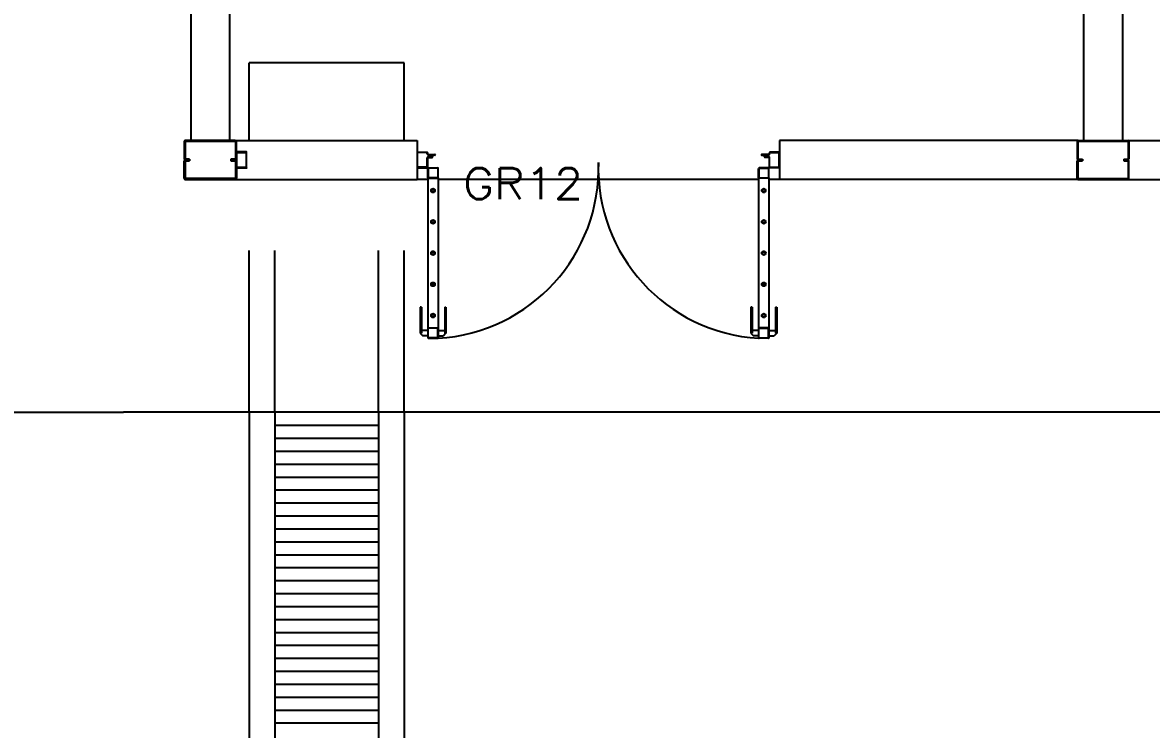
# Model space of a CAD drawing. Header units: millimetres. Extents: x 2046 to 2564, y 885 to 1120.
# Drawn here: x 2264.111 to 2268.473, y 940.442 to 943.173 of the extents above; entities that cross this region are included whole.
import ezdxf

# ---------------------------------------------------------------- set-up
doc = ezdxf.new("R2010")
doc.units = ezdxf.units.MM
doc.header["$LTSCALE"] = 10
doc.linetypes.add('DASHED2', pattern=[0.375, 0.25, -0.125])
for name, color, linetype in [('AR-ALV', 2, 'Continuous'), ('AR-CALÇADA', 1, 'Continuous'), ('AR-ESTC-V3', 3, 'Continuous'), ('AR-PISO', 1, 'Continuous'), ('AR-PORTA', 1, 'Continuous'), ('DET-HATCH ACO', 1, 'Continuous'), ('DET-PERFIL CADEIRA-C', 2, 'Continuous'), ('DET-PROJ', 1, 'DASHED2'), ('esq-c', 1, 'Continuous'), ('maçaneta', 1, 'Continuous'), ('PM-TXT', 2, 'Continuous'), ('porta-c', 1, 'Continuous'), ('porta-v', 2, 'Continuous')]:
    doc.layers.add(name, color=color, linetype=linetype)
doc.styles.add('S12', font='simplex.shx', dxfattribs={"width": 1.1, "height": 0.12})

# ---------------------------------------------------------------- blocks, each defined once
blk = doc.blocks.new('gr12-met-01p')
at = {"layer": 'DET-HATCH ACO'}
for centre, start, end in [((0.0417, -0.1064), 273.424, 1.9278), ((1.3583, -0.1064), 178.0722, 266.576)]:
    blk.add_arc(centre, 0.6587, start, end, dxfattribs=at)
at = {"layer": 'esq-c'}
for p, q in [((0, -0.0472), (0, -0.1028)), ((0.0015, -0.1028), (0.0015, -0.0472)), ((0.0023, -0.045), (0.0377, -0.045)), ((0.0377, -0.0465), (0.0023, -0.0465)), ((0.0385, -0.0526), (0.0385, -0.0472)), ((0.0385, -0.1028), (0.0385, -0.0658)), ((0.04, -0.0472), (0.04, -0.0526)), ((0.04, -0.0658), (0.04, -0.1028)), ((0.0408, -0.0534), (0.0685, -0.0534)), ((0.0408, -0.0549), (0.0685, -0.0549)), ((0.0408, -0.0635), (0.057, -0.0635)), ((0.0408, -0.065), (0.057, -0.065)), ((0.0577, -0.0571), (0.0577, -0.0628)), ((0.0593, -0.0571), (0.0593, -0.0628)), ((0.0685, -0.0564), (0.06, -0.0564)), ((1.3593, -0.0534), (1.3315, -0.0534)), ((1.3593, -0.0549), (1.3315, -0.0549)), ((1.3315, -0.0564), (1.34, -0.0564)), ((1.3408, -0.0571), (1.3408, -0.0628)), ((1.3423, -0.0571), (1.3423, -0.0628)), ((1.3593, -0.0635), (1.343, -0.0635)), ((1.3593, -0.065), (1.343, -0.065)), ((1.36, -0.0472), (1.36, -0.0526)), ((1.36, -0.0658), (1.36, -0.1028)), ((1.3615, -0.0526), (1.3615, -0.0472)), ((1.3615, -0.1028), (1.3615, -0.0658)), ((1.3978, -0.045), (1.3623, -0.045)), ((1.3623, -0.0465), (1.3978, -0.0465)), ((1.3985, -0.1028), (1.3985, -0.0472)), ((1.4, -0.0472), (1.4, -0.1028)), ((0.0377, -0.1035), (0.0023, -0.1035)), ((0.0023, -0.105), (0.0377, -0.105)), ((0.041, -0.1435), (0.041, -0.108)), ((0.0425, -0.108), (0.0425, -0.1435)), ((0.0433, -0.1058), (0.0788, -0.1058)), ((0.0788, -0.1073), (0.0433, -0.1073)), ((0.0795, -0.108), (0.0795, -0.1435)), ((0.081, -0.1435), (0.081, -0.108)), ((1.319, -0.1435), (1.319, -0.108)), ((1.3205, -0.108), (1.3205, -0.1435)), ((1.3568, -0.1058), (1.3213, -0.1058)), ((1.3213, -0.1073), (1.3568, -0.1073)), ((1.3575, -0.108), (1.3575, -0.1435)), ((1.359, -0.1435), (1.359, -0.108)), ((1.3623, -0.1035), (1.3978, -0.1035)), ((1.3978, -0.105), (1.3623, -0.105)), ((0.0788, -0.1443), (0.0433, -0.1443)), ((0.0433, -0.1458), (0.0788, -0.1458)), ((1.3213, -0.1443), (1.3568, -0.1443)), ((1.3568, -0.1458), (1.3213, -0.1458)), ((0.041, -0.7262), (0.041, -0.7617)), ((0.0425, -0.7617), (0.0425, -0.7262)), ((0.0433, -0.7239), (0.0788, -0.7239)), ((0.0788, -0.7254), (0.0433, -0.7254)), ((0.0795, -0.7617), (0.0795, -0.7262)), ((0.081, -0.7262), (0.081, -0.7617)), ((1.319, -0.7262), (1.319, -0.7617)), ((1.3205, -0.7617), (1.3205, -0.7262)), ((1.3568, -0.7239), (1.3213, -0.7239)), ((1.3213, -0.7254), (1.3568, -0.7254)), ((1.3575, -0.7617), (1.3575, -0.7262)), ((1.359, -0.7262), (1.359, -0.7617)), ((0.0788, -0.7624), (0.0433, -0.7624)), ((0.0433, -0.7639), (0.0788, -0.7639)), ((1.3213, -0.7624), (1.3568, -0.7624)), ((1.3568, -0.7639), (1.3213, -0.7639))]:
    blk.add_line(p, q, dxfattribs=at)
for centre, radius, start, end in [((0.0023, -0.0472), 0.00225, 90, 180), ((0.0023, -0.0472), 0.00075, 90, 180), ((0.0377, -0.0472), 0.00225, 360, 90), ((0.0377, -0.0472), 0.00075, 360, 90), ((0.0408, -0.0526), 0.00225, 180, 269.9975), ((0.0408, -0.0658), 0.00225, 90, 180), ((0.0408, -0.0526), 0.00075, 180, 270), ((0.0408, -0.0658), 0.00075, 90, 180), ((0.057, -0.0628), 0.00075, 270, 0), ((0.057, -0.0628), 0.00225, 270, 0), ((0.06, -0.0571), 0.00225, 90, 180), ((0.06, -0.0571), 0.00075, 90, 180), ((0.0685, -0.0549), 0.0015, 270, 90), ((1.3315, -0.0549), 0.0015, 90, 270), ((1.34, -0.0571), 0.00225, 0, 90), ((1.34, -0.0571), 0.00075, 0, 90), ((1.343, -0.0628), 0.00225, 180, 270), ((1.343, -0.0628), 0.00075, 180, 270), ((1.3593, -0.0526), 0.00225, 270.0025, 0), ((1.3593, -0.0526), 0.00075, 270, 0), ((1.3593, -0.0658), 0.00225, 0, 90), ((1.3593, -0.0658), 0.00075, 0, 90), ((1.3623, -0.0472), 0.00225, 90, 180), ((1.3623, -0.0472), 0.00075, 90, 180), ((1.3978, -0.0472), 0.00225, 360, 90), ((1.3978, -0.0472), 0.00075, 360, 90), ((0.0023, -0.1028), 0.00225, 180, 270), ((0.0023, -0.1028), 0.00075, 180, 270), ((0.0377, -0.1028), 0.00225, 270, 0), ((0.0377, -0.1028), 0.00075, 270, 0), ((0.0433, -0.108), 0.00225, 90, 180), ((0.0433, -0.108), 0.00075, 90, 180), ((0.0788, -0.108), 0.00225, 360, 90), ((0.0788, -0.108), 0.00075, 360, 90), ((1.3213, -0.108), 0.00225, 90, 180), ((1.3213, -0.108), 0.00075, 90, 180), ((1.3568, -0.108), 0.00225, 360, 90), ((1.3568, -0.108), 0.00075, 360, 90), ((1.3623, -0.1028), 0.00225, 180, 270), ((1.3623, -0.1028), 0.00075, 180, 270), ((1.3978, -0.1028), 0.00225, 270, 0), ((1.3978, -0.1028), 0.00075, 270, 0), ((0.0433, -0.1435), 0.00225, 180, 270), ((0.0433, -0.1435), 0.00075, 180, 270), ((0.0788, -0.1435), 0.00225, 270, 0), ((0.0788, -0.1435), 0.00075, 270, 0), ((1.3213, -0.1435), 0.00225, 180, 270), ((1.3213, -0.1435), 0.00075, 180, 270), ((1.3568, -0.1435), 0.00075, 270, 0), ((1.3568, -0.1435), 0.00225, 270, 0), ((0.0433, -0.7262), 0.00225, 90, 180), ((0.0433, -0.7262), 0.00075, 90, 180), ((0.0788, -0.7262), 0.00225, 360, 90), ((0.0788, -0.7262), 0.00075, 360, 90), ((1.3213, -0.7262), 0.00225, 90, 180), ((1.3213, -0.7262), 0.00075, 90, 180), ((1.3568, -0.7262), 0.00225, 360, 90), ((1.3568, -0.7262), 0.00075, 360, 90), ((0.0433, -0.7617), 0.00225, 180, 270), ((0.0433, -0.7617), 0.00075, 180, 270), ((0.0788, -0.7617), 0.00225, 270, 0), ((0.0788, -0.7617), 0.00075, 270, 0), ((1.3213, -0.7617), 0.00225, 180, 270), ((1.3213, -0.7617), 0.00075, 180, 270), ((1.3568, -0.7617), 0.00075, 270, 0), ((1.3568, -0.7617), 0.00225, 270, 0)]:
    blk.add_arc(centre, radius, start, end, dxfattribs=at)
at = {"layer": 'maçaneta'}
for p, q in [((0.011, -0.6439), (0.011, -0.7439)), ((0.016, -0.6439), (0.011, -0.6439)), ((0.016, -0.6439), (0.016, -0.7439)), ((0.106, -0.6439), (0.106, -0.7439)), ((0.106, -0.6439), (0.111, -0.6439)), ((0.111, -0.6439), (0.111, -0.7439)), ((1.289, -0.6439), (1.289, -0.7439)), ((1.294, -0.6439), (1.289, -0.6439)), ((1.294, -0.6439), (1.294, -0.7439)), ((1.384, -0.6439), (1.384, -0.7439)), ((1.384, -0.6439), (1.389, -0.6439)), ((1.389, -0.6439), (1.389, -0.7439)), ((0.041, -0.7339), (0.016, -0.7339)), ((0.081, -0.7339), (0.106, -0.7339)), ((1.319, -0.7339), (1.294, -0.7339)), ((1.359, -0.7339), (1.384, -0.7339)), ((0.016, -0.7439), (0.011, -0.7439)), ((0.011, -0.7439), (0.021, -0.7539)), ((0.041, -0.7539), (0.021, -0.7539)), ((0.081, -0.7539), (0.101, -0.7539)), ((0.111, -0.7439), (0.101, -0.7539)), ((0.106, -0.7439), (0.111, -0.7439)), ((1.294, -0.7439), (1.289, -0.7439)), ((1.289, -0.7439), (1.299, -0.7539)), ((1.319, -0.7539), (1.299, -0.7539)), ((1.359, -0.7539), (1.379, -0.7539)), ((1.389, -0.7439), (1.379, -0.7539)), ((1.384, -0.7439), (1.389, -0.7439))]:
    blk.add_line(p, q, dxfattribs=at)
at = {"layer": 'porta-c'}
for centre, radius in [((0.061, -0.1933), 0.0075), ((0.061, -0.1933), 0.005), ((1.339, -0.1933), 0.0075), ((1.339, -0.1933), 0.005), ((0.061, -0.3141), 0.0075), ((0.061, -0.3141), 0.005), ((1.339, -0.3141), 0.0075), ((1.339, -0.3141), 0.005), ((0.061, -0.4348), 0.0075), ((0.061, -0.4348), 0.005), ((1.339, -0.4348), 0.0075), ((1.339, -0.4348), 0.005), ((0.061, -0.5556), 0.0075), ((0.061, -0.5556), 0.005), ((1.339, -0.5556), 0.0075), ((1.339, -0.5556), 0.005), ((0.061, -0.6763), 0.0075), ((0.061, -0.6763), 0.005), ((1.339, -0.6763), 0.0075), ((1.339, -0.6763), 0.005)]:
    blk.add_circle(centre, radius, dxfattribs=at)
at = {"layer": 'porta-v'}
for p, q in [((0.041, -0.1435), (0.041, -0.7262)), ((0.081, -0.1435), (0.081, -0.7262)), ((1.319, -0.1435), (1.319, -0.7262)), ((1.359, -0.1435), (1.359, -0.7262))]:
    blk.add_line(p, q, dxfattribs=at)
at = {"layer": 'PM-TXT', "style": 'S12', "width": 1.1}
blk.add_attdef('GR', (0.1773, -0.2263), '', height=0.12, dxfattribs=at)
at = {"layer": 'PM-TXT', "style": 'S12', "width": 1.1, "flags": 1}
for tag, p in [('LARGURA', (0.1773, -0.4263)), ('FERRAGEM', (0.1773, -0.6304))]:
    blk.add_attdef(tag, p, '', height=0.12, dxfattribs=at)

msp = doc.modelspace()

# ---------------------------------------------------------------- linework, layer by layer
at = {"layer": 'AR-ALV'}
for p, q in [((2264.7609, 944.8374), (2264.7609, 942.7174)), ((2264.9109, 944.8374), (2264.9109, 942.7174)), ((2268.2109, 944.8374), (2268.2109, 942.7174)), ((2268.3609, 944.8374), (2268.3609, 942.7174)), ((2264.9316, 942.7174), (2265.6359, 942.7174)), ((2265.6359, 942.7174), (2265.6359, 942.5674)), ((2268.1902, 942.7174), (2267.0359, 942.7174)), ((2267.0359, 942.7174), (2267.0359, 942.5674)), ((2268.3816, 942.7174), (2269.5359, 942.7174)), ((2264.9316, 942.5674), (2265.6359, 942.5674)), ((2268.1902, 942.5674), (2267.0359, 942.5674)), ((2268.3816, 942.5674), (2269.5359, 942.5674))]:
    msp.add_line(p, q, dxfattribs=at)
at = {"layer": 'AR-CALÇADA'}
msp.add_line((2242.1423, 941.6674), (2264.5007, 941.6674), dxfattribs=at)
at = {"layer": 'AR-ESTC-V3'}
for p, q in [((2264.9859, 941.6674), (2264.9859, 938.3024)), ((2265.0859, 941.6674), (2265.0859, 938.3024)), ((2265.0859, 941.6674), (2265.0859, 938.3024)), ((2265.4859, 941.6674), (2265.4859, 938.3024)), ((2265.4859, 941.6674), (2265.4859, 938.3024)), ((2265.5859, 941.6674), (2265.5859, 938.3024))]:
    msp.add_line(p, q, dxfattribs=at)
at = {"layer": 'AR-ESTC-V3', "color": 1}
for p, q in [((2265.0859, 941.6174), (2265.4859, 941.6174)), ((2265.0859, 941.5674), (2265.4859, 941.5674)), ((2265.0859, 941.5174), (2265.4859, 941.5174)), ((2265.0859, 941.4674), (2265.4859, 941.4674)), ((2265.0859, 941.4174), (2265.4859, 941.4174)), ((2265.0859, 941.3674), (2265.4859, 941.3674)), ((2265.0859, 941.3174), (2265.4859, 941.3174)), ((2265.0859, 941.2674), (2265.4859, 941.2674)), ((2265.0859, 941.2174), (2265.4859, 941.2174)), ((2265.0859, 941.1674), (2265.4859, 941.1674)), ((2265.0859, 941.1174), (2265.4859, 941.1174)), ((2265.0859, 941.0674), (2265.4859, 941.0674)), ((2265.0859, 941.0174), (2265.4859, 941.0174)), ((2265.0859, 940.9674), (2265.4859, 940.9674)), ((2265.0859, 940.9174), (2265.4859, 940.9174)), ((2265.0859, 940.8674), (2265.4859, 940.8674)), ((2265.0859, 940.8174), (2265.4859, 940.8174)), ((2265.0859, 940.7674), (2265.4859, 940.7674)), ((2265.0859, 940.7674), (2265.4859, 940.7674)), ((2265.0859, 940.7174), (2265.4859, 940.7174)), ((2265.0859, 940.7174), (2265.4859, 940.7174)), ((2265.0859, 940.6674), (2265.4859, 940.6674)), ((2265.0859, 940.6174), (2265.4859, 940.6174)), ((2265.0859, 940.5674), (2265.4859, 940.5674)), ((2265.0859, 940.5174), (2265.4859, 940.5174)), ((2265.0859, 940.4674), (2265.4859, 940.4674))]:
    msp.add_line(p, q, dxfattribs=at)
at = {"layer": 'AR-PISO'}
for p, q in [((2265.5859, 943.0174), (2264.9859, 943.0174)), ((2264.9859, 942.7174), (2264.9859, 943.0174)), ((2265.5859, 942.7174), (2265.5859, 943.0174)), ((2265.6769, 942.5674), (2265.6359, 942.5674)), ((2266.9549, 942.5674), (2265.7169, 942.5674)), ((2267.0359, 942.5674), (2266.9949, 942.5674)), ((2272.1423, 941.6674), (2264.5007, 941.6674)), ((2272.1423, 941.6674), (2264.5007, 941.6674))]:
    msp.add_line(p, q, dxfattribs=at)
at = {"layer": 'DET-PERFIL CADEIRA-C'}
for p, q in [((2264.7359, 942.7131), (2264.7359, 942.6467)), ((2264.7359, 942.7131), (2264.7359, 942.6467)), ((2264.7359, 942.7131), (2264.7359, 942.6467)), ((2264.7388, 942.7124), (2264.7388, 942.6474)), ((2264.7388, 942.7124), (2264.7388, 942.6474)), ((2264.7388, 942.7124), (2264.7388, 942.6474)), ((2264.7402, 942.7174), (2264.9316, 942.7174)), ((2264.9316, 942.7174), (2264.7402, 942.7174)), ((2264.9316, 942.7174), (2264.7402, 942.7174)), ((2264.7409, 942.7145), (2264.9309, 942.7145)), ((2264.9309, 942.7145), (2264.7409, 942.7145)), ((2264.9309, 942.7145), (2264.7409, 942.7145)), ((2264.9331, 942.7124), (2264.9331, 942.6474)), ((2264.9331, 942.7124), (2264.9331, 942.6474)), ((2264.9331, 942.7124), (2264.9331, 942.6474)), ((2264.9359, 942.7131), (2264.9359, 942.6467)), ((2264.9359, 942.7131), (2264.9359, 942.6467)), ((2264.9359, 942.7131), (2264.9359, 942.6467)), ((2268.1859, 942.7131), (2268.1859, 942.6467)), ((2268.1888, 942.7124), (2268.1888, 942.6474)), ((2268.1902, 942.7174), (2268.3816, 942.7174)), ((2268.1909, 942.7145), (2268.3809, 942.7145)), ((2268.3831, 942.7124), (2268.3831, 942.6474)), ((2268.3859, 942.7131), (2268.3859, 942.6467)), ((2264.7359, 942.5717), (2264.7359, 942.6381)), ((2264.7359, 942.5717), (2264.7359, 942.6381)), ((2264.7359, 942.5717), (2264.7359, 942.6381)), ((2264.7388, 942.6374), (2264.7388, 942.5724)), ((2264.7388, 942.6374), (2264.7388, 942.5724)), ((2264.7388, 942.6374), (2264.7388, 942.5724)), ((2264.7402, 942.6424), (2264.7559, 942.6424)), ((2264.7559, 942.6424), (2264.7402, 942.6424)), ((2264.7559, 942.6424), (2264.7402, 942.6424)), ((2264.7409, 942.6452), (2264.7559, 942.6452)), ((2264.7559, 942.6452), (2264.7409, 942.6452)), ((2264.7559, 942.6452), (2264.7409, 942.6452)), ((2264.7409, 942.6395), (2264.7559, 942.6395)), ((2264.7559, 942.6395), (2264.7409, 942.6395)), ((2264.7559, 942.6395), (2264.7409, 942.6395)), ((2264.7559, 942.6452), (2264.7559, 942.6395)), ((2264.7559, 942.6452), (2264.7559, 942.6395)), ((2264.7559, 942.6452), (2264.7559, 942.6395)), ((2264.9159, 942.6452), (2264.9159, 942.6395)), ((2264.9159, 942.6452), (2264.9309, 942.6452)), ((2264.9309, 942.6452), (2264.9159, 942.6452)), ((2264.9159, 942.6452), (2264.9159, 942.6395)), ((2264.9309, 942.6452), (2264.9159, 942.6452)), ((2264.9159, 942.6452), (2264.9159, 942.6395)), ((2264.9159, 942.6424), (2264.9316, 942.6424)), ((2264.9316, 942.6424), (2264.9159, 942.6424)), ((2264.9316, 942.6424), (2264.9159, 942.6424)), ((2264.9159, 942.6395), (2264.9309, 942.6395)), ((2264.9309, 942.6395), (2264.9159, 942.6395)), ((2264.9309, 942.6395), (2264.9159, 942.6395)), ((2264.9331, 942.6374), (2264.9331, 942.5724)), ((2264.9331, 942.6374), (2264.9331, 942.5724)), ((2264.9331, 942.6374), (2264.9331, 942.5724)), ((2264.9359, 942.5717), (2264.9359, 942.6381)), ((2264.9359, 942.5717), (2264.9359, 942.6381)), ((2264.9359, 942.5717), (2264.9359, 942.6381)), ((2268.1859, 942.5717), (2268.1859, 942.6381)), ((2268.1888, 942.6374), (2268.1888, 942.5724)), ((2268.1902, 942.6424), (2268.2059, 942.6424)), ((2268.1909, 942.6452), (2268.2059, 942.6452)), ((2268.1909, 942.6395), (2268.2059, 942.6395)), ((2268.2059, 942.6452), (2268.2059, 942.6395)), ((2268.3659, 942.6452), (2268.3659, 942.6395)), ((2268.3659, 942.6452), (2268.3809, 942.6452)), ((2268.3659, 942.6424), (2268.3816, 942.6424)), ((2268.3659, 942.6395), (2268.3809, 942.6395)), ((2268.3831, 942.6374), (2268.3831, 942.5724)), ((2268.3859, 942.5717), (2268.3859, 942.6381)), ((2264.7402, 942.5674), (2264.9316, 942.5674)), ((2264.9316, 942.5674), (2264.7402, 942.5674)), ((2264.9316, 942.5674), (2264.7402, 942.5674)), ((2264.7409, 942.5702), (2264.9309, 942.5702)), ((2264.9309, 942.5702), (2264.7409, 942.5702)), ((2264.9309, 942.5702), (2264.7409, 942.5702)), ((2268.1902, 942.5674), (2268.3816, 942.5674)), ((2268.1909, 942.5702), (2268.3809, 942.5702))]:
    msp.add_line(p, q, dxfattribs=at)
for points in [[(2264.9359, 942.7124), (2264.9359, 942.6752, 0.414214), (2264.9388, 942.6724), (2264.9759, 942.6724), (2264.9759, 942.6743), (2264.9392, 942.6743, -0.414214), (2264.9378, 942.6757), (2264.9378, 942.7124)], [(2264.9359, 942.5724), (2264.9359, 942.6095, -0.414214), (2264.9388, 942.6124), (2264.9759, 942.6124), (2264.9759, 942.6105), (2264.9392, 942.6105, 0.414214), (2264.9378, 942.6091), (2264.9378, 942.5724)]]:
    msp.add_lwpolyline(points, format="xyb", close=True, dxfattribs=at)
for centre, radius, start, end in [((2264.7402, 942.7131), 0.00428, 90, 180), ((2264.7402, 942.7131), 0.00428, 90, 180), ((2264.7402, 942.7131), 0.00428, 90, 180), ((2264.7409, 942.7124), 0.00214, 90, 180), ((2264.7409, 942.7124), 0.00214, 90, 180), ((2264.7409, 942.7124), 0.00214, 90, 180), ((2264.9309, 942.7124), 0.00214, 0, 90), ((2264.9309, 942.7124), 0.00214, 0, 90), ((2264.9309, 942.7124), 0.00214, 0, 90), ((2264.9316, 942.7131), 0.00428, 0, 90), ((2264.9316, 942.7131), 0.00428, 0, 90), ((2264.9316, 942.7131), 0.00428, 0, 90), ((2268.1902, 942.7131), 0.00428, 90, 180), ((2268.1909, 942.7124), 0.00214, 90, 180), ((2268.3809, 942.7124), 0.00214, 0, 90), ((2268.3816, 942.7131), 0.00428, 0, 90), ((2264.7402, 942.6467), 0.00428, 180, 270), ((2264.7402, 942.6467), 0.00428, 180, 270), ((2264.7402, 942.6467), 0.00428, 180, 270), ((2264.7402, 942.6381), 0.00428, 90, 180), ((2264.7402, 942.6381), 0.00428, 90, 180), ((2264.7402, 942.6381), 0.00428, 90, 180), ((2264.7409, 942.6474), 0.00214, 180, 270), ((2264.7409, 942.6474), 0.00214, 180, 270), ((2264.7409, 942.6474), 0.00214, 180, 270), ((2264.7409, 942.6374), 0.00214, 90, 180), ((2264.7409, 942.6374), 0.00214, 90, 180), ((2264.7409, 942.6374), 0.00214, 90, 180), ((2264.9309, 942.6474), 0.00214, 270, 0), ((2264.9309, 942.6474), 0.00214, 270, 0), ((2264.9309, 942.6474), 0.00214, 270, 0), ((2264.9309, 942.6374), 0.00214, 0, 90), ((2264.9309, 942.6374), 0.00214, 360, 90), ((2264.9309, 942.6374), 0.00214, 360, 90), ((2264.9316, 942.6467), 0.00428, 270, 0), ((2264.9316, 942.6467), 0.00428, 270, 0), ((2264.9316, 942.6467), 0.00428, 270, 0), ((2264.9316, 942.6381), 0.00428, 0, 90), ((2264.9316, 942.6381), 0.00428, 0, 90), ((2264.9316, 942.6381), 0.00428, 0, 90), ((2268.1902, 942.6467), 0.00428, 180, 270), ((2268.1902, 942.6381), 0.00428, 90, 180), ((2268.1909, 942.6474), 0.00214, 180, 270), ((2268.1909, 942.6374), 0.00214, 90, 180), ((2268.3809, 942.6474), 0.00214, 270, 0), ((2268.3809, 942.6374), 0.00214, 0, 90), ((2268.3816, 942.6467), 0.00428, 270, 0), ((2268.3816, 942.6381), 0.00428, 0, 90), ((2264.7402, 942.5717), 0.00428, 180, 270), ((2264.7402, 942.5717), 0.00428, 180, 270), ((2264.7402, 942.5717), 0.00428, 180, 270), ((2264.7409, 942.5724), 0.00214, 180, 270), ((2264.7409, 942.5724), 0.00214, 180, 270), ((2264.7409, 942.5724), 0.00214, 180, 270), ((2264.9309, 942.5724), 0.00214, 270, 0), ((2264.9309, 942.5724), 0.00214, 270, 0), ((2264.9309, 942.5724), 0.00214, 270, 0), ((2264.9316, 942.5717), 0.00428, 270, 0), ((2264.9316, 942.5717), 0.00428, 270, 0), ((2264.9316, 942.5717), 0.00428, 270, 0), ((2268.1902, 942.5717), 0.00428, 180, 270), ((2268.1909, 942.5724), 0.00214, 180, 270), ((2268.3809, 942.5724), 0.00214, 270, 0), ((2268.3816, 942.5717), 0.00428, 270, 0)]:
    msp.add_arc(centre, radius, start, end, dxfattribs=at)
at = {"layer": 'DET-PROJ', "ltscale": 0.25}
for p, q in [((2264.9859, 941.6674), (2264.9859, 942.5674)), ((2265.0859, 941.6674), (2265.0859, 942.5674)), ((2265.4859, 941.6674), (2265.4859, 942.5674)), ((2265.5859, 941.6674), (2265.5859, 942.5674))]:
    msp.add_line(p, q, dxfattribs=at)
at = {"layer": 'esq-c'}
for p, q in [((2264.9359, 942.6146), (2264.9359, 942.6701)), ((2264.9374, 942.6701), (2264.9374, 942.6146)), ((2264.9737, 942.6724), (2264.9382, 942.6724)), ((2264.9382, 942.6709), (2264.9737, 942.6709)), ((2264.9744, 942.6701), (2264.9744, 942.6146)), ((2264.9759, 942.6146), (2264.9759, 942.6701)), ((2264.9382, 942.6139), (2264.9737, 942.6139)), ((2264.9737, 942.6124), (2264.9382, 942.6124))]:
    msp.add_line(p, q, dxfattribs=at)
for centre, radius, start, end in [((2264.9382, 942.6701), 0.00225, 90, 180), ((2264.9382, 942.6701), 0.00075, 90, 180), ((2264.9737, 942.6701), 0.00225, 0, 90), ((2264.9737, 942.6701), 0.00075, 0, 90), ((2264.9382, 942.6146), 0.00225, 180, 270), ((2264.9382, 942.6146), 0.00075, 180, 270), ((2264.9737, 942.6146), 0.00075, 270, 0), ((2264.9737, 942.6146), 0.00225, 270, 0)]:
    msp.add_arc(centre, radius, start, end, dxfattribs=at)

# ---------------------------------------------------------------- block references
at = {"layer": 'AR-PORTA'}
msp.add_blockref('gr12-met-01p', (2265.6359, 942.7174), dxfattribs=at).add_auto_attribs({'GR': 'GR12'})

doc.saveas('drawing.dxf')
